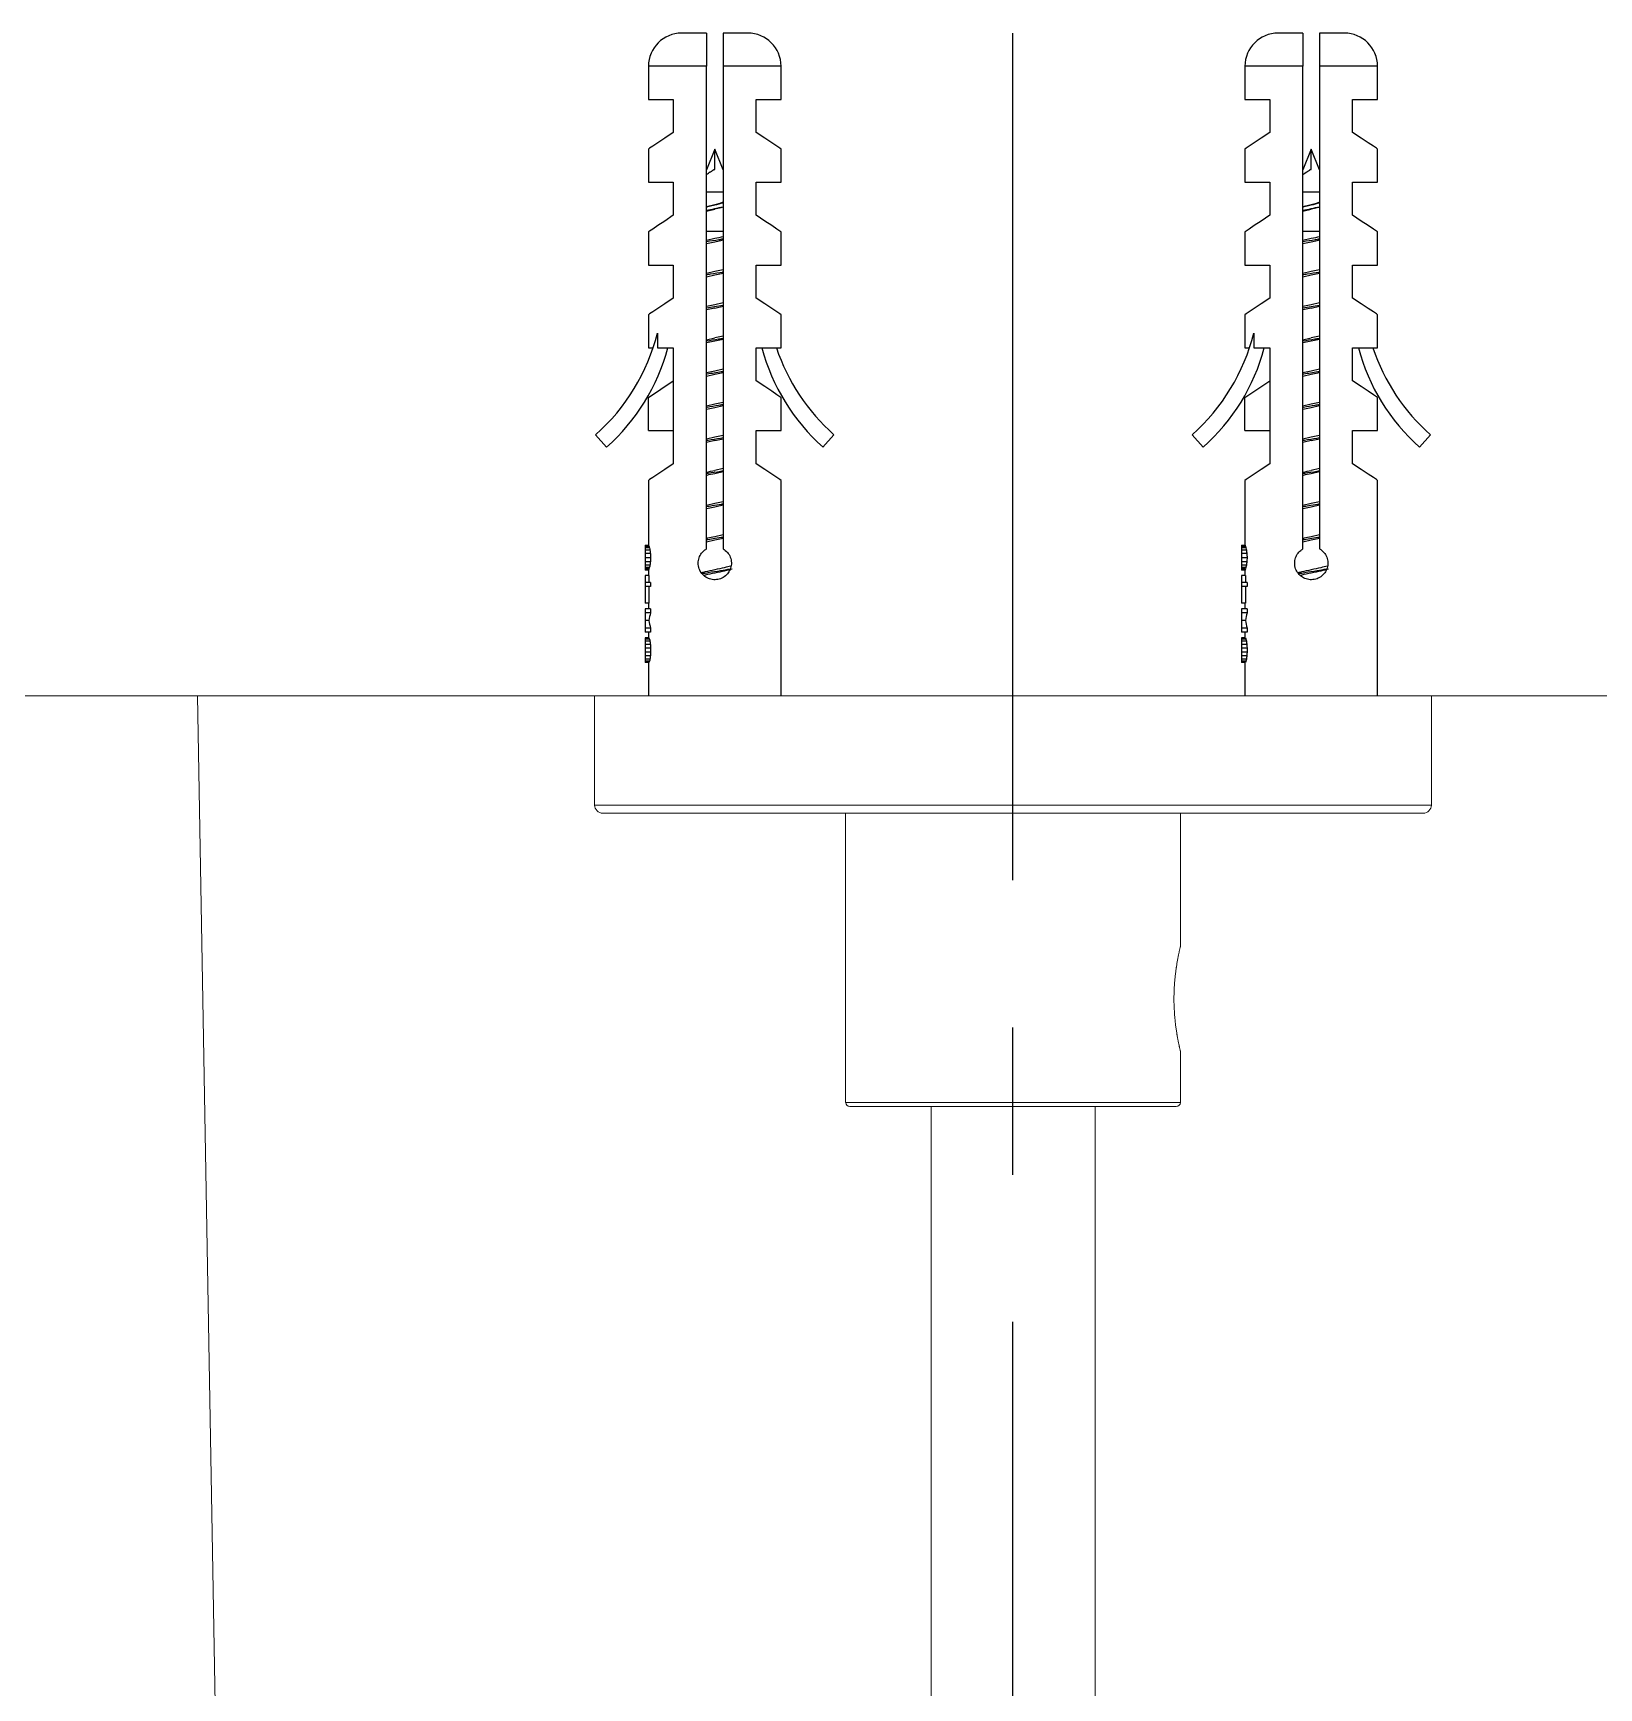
# Model space of a CAD drawing. Header units: millimetres. Extents: x 13235 to 13829, y -4257 to -3417.
# Drawn here: x 13429.7 to 13453.33, y -3494.79 to -3469.82 of the extents above; entities that cross this region are included whole.
import ezdxf

# ---------------------------------------------------------------- set-up
doc = ezdxf.new("R2010")
doc.units = ezdxf.units.MM
doc.header["$LTSCALE"] = 0.1
doc.linetypes.add('CENTER2', pattern=[28.575, 19.05, -3.175, 3.175, -3.175])
doc.linetypes.add('HIDDENX2', pattern=[19.05, 12.7, -6.35])
doc.layers.get('0').update_dxf_attribs({"lineweight": 15})
doc.layers.add('HIDDEN', color=8, linetype='HIDDENX2')

msp = doc.modelspace()

# ---------------------------------------------------------------- linework, layer by layer
at = {"linetype": 'Continuous', "lineweight": 25}
for p, q in [((13439.86, -3469.817), (13439.485, -3469.817)), ((13440.485, -3469.817), (13440.11, -3469.817)), ((13448.86, -3469.817), (13448.485, -3469.817)), ((13449.485, -3469.817), (13449.11, -3469.817)), ((13438.985, -3470.317), (13438.985, -3470.817)), ((13439.86, -3470.317), (13438.985, -3470.317)), ((13439.86, -3477.601), (13439.86, -3470.317)), ((13440.11, -3470.317), (13440.11, -3477.601)), ((13440.985, -3470.317), (13440.11, -3470.317)), ((13440.985, -3470.817), (13440.985, -3470.317)), ((13447.985, -3470.317), (13447.985, -3470.817)), ((13448.86, -3470.317), (13447.985, -3470.317)), ((13448.86, -3477.601), (13448.86, -3470.317)), ((13449.11, -3470.317), (13449.11, -3477.601)), ((13449.985, -3470.317), (13449.11, -3470.317)), ((13449.985, -3470.817), (13449.985, -3470.317)), ((13438.985, -3470.817), (13439.36, -3470.817)), ((13439.36, -3470.817), (13439.36, -3471.317)), ((13440.61, -3470.817), (13440.985, -3470.817)), ((13440.61, -3471.317), (13440.61, -3470.817)), ((13447.985, -3470.817), (13448.36, -3470.817)), ((13448.36, -3470.817), (13448.36, -3471.317)), ((13449.61, -3470.817), (13449.985, -3470.817)), ((13449.61, -3471.317), (13449.61, -3470.817)), ((13438.985, -3471.567), (13438.985, -3472.067)), ((13439.985, -3471.567), (13439.86, -3471.881)), ((13440.11, -3471.88), (13439.985, -3471.567)), ((13439.985, -3471.878), (13439.985, -3471.567)), ((13440.985, -3472.067), (13440.985, -3471.567)), ((13447.985, -3471.567), (13447.985, -3472.067)), ((13448.985, -3471.567), (13448.86, -3471.881)), ((13449.11, -3471.88), (13448.985, -3471.567)), ((13448.985, -3471.878), (13448.985, -3471.567)), ((13449.985, -3472.067), (13449.985, -3471.567)), ((13439.97, -3471.878), (13439.985, -3471.878)), ((13448.97, -3471.878), (13448.985, -3471.878)), ((13438.985, -3472.067), (13439.36, -3472.067)), ((13439.36, -3472.067), (13439.36, -3472.567)), ((13440.61, -3472.067), (13440.985, -3472.067)), ((13440.61, -3472.567), (13440.61, -3472.067)), ((13447.985, -3472.067), (13448.36, -3472.067)), ((13448.36, -3472.067), (13448.36, -3472.567)), ((13449.61, -3472.067), (13449.985, -3472.067)), ((13449.61, -3472.567), (13449.61, -3472.067)), ((13439.985, -3472.22), (13439.86, -3472.22)), ((13439.985, -3472.407), (13439.86, -3472.44)), ((13448.985, -3472.22), (13448.86, -3472.22)), ((13448.985, -3472.407), (13448.86, -3472.44)), ((13439.86, -3472.502), (13439.985, -3472.474)), ((13448.86, -3472.502), (13448.985, -3472.474)), ((13438.985, -3472.817), (13438.985, -3473.317)), ((13439.985, -3472.811), (13439.86, -3472.811)), ((13439.985, -3472.917), (13439.86, -3472.945)), ((13440.985, -3473.317), (13440.985, -3472.817)), ((13447.985, -3472.817), (13447.985, -3473.317)), ((13448.985, -3472.811), (13448.86, -3472.811)), ((13448.985, -3472.917), (13448.86, -3472.945)), ((13449.985, -3473.317), (13449.985, -3472.817)), ((13439.86, -3472.994), (13439.985, -3472.967)), ((13448.86, -3472.994), (13448.985, -3472.967)), ((13438.985, -3473.317), (13439.36, -3473.317)), ((13439.36, -3473.317), (13439.36, -3473.817)), ((13439.985, -3473.417), (13439.86, -3473.445)), ((13440.11, -3473.39), (13439.985, -3473.417)), ((13439.985, -3473.467), (13440.11, -3473.439)), ((13440.61, -3473.317), (13440.985, -3473.317)), ((13440.61, -3473.817), (13440.61, -3473.317)), ((13447.985, -3473.317), (13448.36, -3473.317)), ((13448.36, -3473.317), (13448.36, -3473.817)), ((13448.985, -3473.417), (13448.86, -3473.445)), ((13449.11, -3473.39), (13448.985, -3473.417)), ((13448.985, -3473.467), (13449.11, -3473.439)), ((13449.61, -3473.317), (13449.985, -3473.317)), ((13449.61, -3473.817), (13449.61, -3473.317)), ((13439.86, -3473.494), (13439.985, -3473.467)), ((13448.86, -3473.494), (13448.985, -3473.467)), ((13439.985, -3473.917), (13439.86, -3473.945)), ((13440.11, -3473.89), (13439.985, -3473.917)), ((13439.985, -3473.967), (13440.11, -3473.939)), ((13448.985, -3473.917), (13448.86, -3473.945)), ((13449.11, -3473.89), (13448.985, -3473.917)), ((13448.985, -3473.967), (13449.11, -3473.939)), ((13438.985, -3474.067), (13438.985, -3474.567)), ((13439.985, -3473.967), (13439.86, -3473.994)), ((13440.985, -3474.567), (13440.985, -3474.067)), ((13447.985, -3474.067), (13447.985, -3474.567)), ((13448.985, -3473.967), (13448.86, -3473.994)), ((13449.985, -3474.567), (13449.985, -3474.067)), ((13439.119, -3474.344), (13439.119, -3474.567)), ((13439.86, -3474.445), (13439.985, -3474.417)), ((13440.11, -3474.39), (13439.985, -3474.417)), ((13440.11, -3474.439), (13439.985, -3474.467)), ((13448.119, -3474.344), (13448.119, -3474.567)), ((13448.86, -3474.445), (13448.985, -3474.417)), ((13449.11, -3474.39), (13448.985, -3474.417)), ((13449.11, -3474.439), (13448.985, -3474.467)), ((13438.985, -3474.567), (13439.054, -3474.567)), ((13439.119, -3474.567), (13439.36, -3474.567)), ((13439.36, -3474.567), (13439.36, -3476.317)), ((13439.985, -3474.467), (13439.86, -3474.494)), ((13440.61, -3475.067), (13440.61, -3474.567)), ((13440.61, -3474.567), (13440.985, -3474.567)), ((13447.985, -3474.567), (13448.054, -3474.567)), ((13448.119, -3474.567), (13448.36, -3474.567)), ((13448.36, -3474.567), (13448.36, -3476.317)), ((13448.985, -3474.467), (13448.86, -3474.494)), ((13449.61, -3475.067), (13449.61, -3474.567)), ((13449.61, -3474.567), (13449.985, -3474.567)), ((13439.985, -3474.917), (13439.86, -3474.945)), ((13440.11, -3474.89), (13439.985, -3474.917)), ((13439.985, -3474.967), (13440.11, -3474.939)), ((13448.985, -3474.917), (13448.86, -3474.945)), ((13449.11, -3474.89), (13448.985, -3474.917)), ((13448.985, -3474.967), (13449.11, -3474.939)), ((13438.985, -3475.317), (13439.36, -3475.067)), ((13439.86, -3474.994), (13439.985, -3474.967)), ((13447.985, -3475.317), (13448.36, -3475.067)), ((13448.86, -3474.994), (13448.985, -3474.967)), ((13438.985, -3475.817), (13438.985, -3475.317)), ((13439.985, -3475.417), (13439.86, -3475.445)), ((13440.11, -3475.39), (13439.985, -3475.417)), ((13439.985, -3475.467), (13440.11, -3475.439)), ((13440.985, -3475.817), (13440.985, -3475.317)), ((13447.985, -3475.817), (13447.985, -3475.317)), ((13448.985, -3475.417), (13448.86, -3475.445)), ((13449.11, -3475.39), (13448.985, -3475.417)), ((13448.985, -3475.467), (13449.11, -3475.439)), ((13449.985, -3475.817), (13449.985, -3475.317)), ((13439.86, -3475.494), (13439.985, -3475.467)), ((13448.86, -3475.494), (13448.985, -3475.467)), ((13438.187, -3475.878), (13438.353, -3476.065)), ((13438.985, -3475.817), (13439.36, -3475.817)), ((13439.985, -3475.917), (13439.86, -3475.945)), ((13440.11, -3475.89), (13439.985, -3475.917)), ((13439.985, -3475.967), (13440.11, -3475.939)), ((13440.61, -3475.817), (13440.985, -3475.817)), ((13440.61, -3476.317), (13440.61, -3475.817)), ((13441.784, -3475.878), (13441.618, -3476.065)), ((13447.187, -3475.878), (13447.353, -3476.065)), ((13447.985, -3475.817), (13448.36, -3475.817)), ((13448.985, -3475.917), (13448.86, -3475.945)), ((13449.11, -3475.89), (13448.985, -3475.917)), ((13448.985, -3475.967), (13449.11, -3475.939)), ((13449.61, -3475.817), (13449.985, -3475.817)), ((13449.61, -3476.317), (13449.61, -3475.817)), ((13450.784, -3475.878), (13450.618, -3476.065)), ((13439.985, -3475.967), (13439.86, -3475.994)), ((13448.985, -3475.967), (13448.86, -3475.994)), ((13440.11, -3476.39), (13439.985, -3476.417)), ((13440.11, -3476.439), (13439.985, -3476.467)), ((13449.11, -3476.39), (13448.985, -3476.417)), ((13449.11, -3476.439), (13448.985, -3476.467)), ((13438.985, -3476.567), (13438.985, -3477.546)), ((13440.985, -3479.817), (13440.985, -3476.567)), ((13447.985, -3476.567), (13447.985, -3477.546)), ((13449.985, -3479.817), (13449.985, -3476.567)), ((13439.985, -3476.917), (13439.86, -3476.945)), ((13440.11, -3476.89), (13439.985, -3476.917)), ((13439.985, -3476.967), (13440.11, -3476.939)), ((13448.985, -3476.917), (13448.86, -3476.945)), ((13449.11, -3476.89), (13448.985, -3476.917)), ((13448.985, -3476.967), (13449.11, -3476.939)), ((13439.86, -3476.994), (13439.985, -3476.967)), ((13448.86, -3476.994), (13448.985, -3476.967)), ((13440.11, -3477.39), (13439.985, -3477.417)), ((13439.985, -3477.467), (13440.11, -3477.439)), ((13449.11, -3477.39), (13448.985, -3477.417)), ((13448.985, -3477.467), (13449.11, -3477.439)), ((13438.935, -3477.546), (13438.987, -3477.546)), ((13438.935, -3477.546), (13438.935, -3477.557)), ((13438.991, -3477.557), (13438.935, -3477.557)), ((13438.935, -3477.557), (13438.935, -3477.567)), ((13438.994, -3477.567), (13438.935, -3477.567)), ((13438.935, -3477.567), (13438.935, -3477.588)), ((13439.001, -3477.588), (13438.935, -3477.588)), ((13438.935, -3477.588), (13438.935, -3477.619)), ((13439.007, -3477.619), (13438.935, -3477.619)), ((13438.935, -3477.619), (13438.935, -3477.671)), ((13439.014, -3477.671), (13438.935, -3477.671)), ((13438.935, -3477.671), (13438.935, -3477.734)), ((13439.86, -3477.494), (13439.985, -3477.467)), ((13447.935, -3477.546), (13447.987, -3477.546)), ((13447.935, -3477.546), (13447.935, -3477.557)), ((13447.991, -3477.557), (13447.935, -3477.557)), ((13447.935, -3477.557), (13447.935, -3477.567)), ((13447.994, -3477.567), (13447.935, -3477.567)), ((13447.935, -3477.567), (13447.935, -3477.588)), ((13448.001, -3477.588), (13447.935, -3477.588)), ((13447.935, -3477.588), (13447.935, -3477.619)), ((13448.007, -3477.619), (13447.935, -3477.619)), ((13447.935, -3477.619), (13447.935, -3477.671)), ((13448.014, -3477.671), (13447.935, -3477.671)), ((13447.935, -3477.671), (13447.935, -3477.734)), ((13448.86, -3477.494), (13448.985, -3477.467)), ((13439.017, -3477.734), (13438.935, -3477.734)), ((13438.935, -3477.734), (13438.935, -3477.796)), ((13439.014, -3477.796), (13438.935, -3477.796)), ((13438.935, -3477.796), (13438.935, -3477.848)), ((13439.007, -3477.848), (13438.935, -3477.848)), ((13438.935, -3477.848), (13438.935, -3477.88)), ((13439.001, -3477.88), (13438.935, -3477.88)), ((13438.935, -3477.88), (13438.935, -3477.9)), ((13438.994, -3477.9), (13438.935, -3477.9)), ((13438.935, -3477.9), (13438.935, -3477.911)), ((13438.991, -3477.911), (13438.935, -3477.911)), ((13438.935, -3477.911), (13438.935, -3477.921)), ((13438.987, -3477.921), (13438.935, -3477.921)), ((13438.985, -3477.921), (13438.985, -3478.005)), ((13448.017, -3477.734), (13447.935, -3477.734)), ((13447.935, -3477.734), (13447.935, -3477.796)), ((13448.014, -3477.796), (13447.935, -3477.796)), ((13447.935, -3477.796), (13447.935, -3477.848)), ((13448.007, -3477.848), (13447.935, -3477.848)), ((13447.935, -3477.848), (13447.935, -3477.88)), ((13448.001, -3477.88), (13447.935, -3477.88)), ((13447.935, -3477.88), (13447.935, -3477.9)), ((13447.994, -3477.9), (13447.935, -3477.9)), ((13447.935, -3477.9), (13447.935, -3477.911)), ((13447.991, -3477.911), (13447.935, -3477.911)), ((13447.935, -3477.911), (13447.935, -3477.921)), ((13447.987, -3477.921), (13447.935, -3477.921)), ((13447.985, -3477.921), (13447.985, -3478.005)), ((13438.991, -3478.005), (13438.935, -3478.005)), ((13438.935, -3478.005), (13438.935, -3478.109)), ((13438.935, -3478.109), (13438.935, -3478.171)), ((13439.017, -3478.109), (13438.935, -3478.109)), ((13439.017, -3478.171), (13438.935, -3478.171)), ((13438.935, -3478.171), (13438.935, -3478.421)), ((13438.991, -3478.005), (13438.991, -3478.109)), ((13438.991, -3478.171), (13438.991, -3478.421)), ((13439.017, -3478.109), (13439.017, -3478.171)), ((13447.991, -3478.005), (13447.935, -3478.005)), ((13447.935, -3478.005), (13447.935, -3478.109)), ((13447.935, -3478.109), (13447.935, -3478.171)), ((13448.017, -3478.109), (13447.935, -3478.109)), ((13448.017, -3478.171), (13447.935, -3478.171)), ((13447.935, -3478.171), (13447.935, -3478.421)), ((13447.991, -3478.005), (13447.991, -3478.109)), ((13447.991, -3478.171), (13447.991, -3478.421)), ((13448.017, -3478.109), (13448.017, -3478.171)), ((13438.991, -3478.421), (13438.935, -3478.421)), ((13438.985, -3478.421), (13438.985, -3478.505)), ((13447.991, -3478.421), (13447.935, -3478.421)), ((13447.985, -3478.421), (13447.985, -3478.505)), ((13439.017, -3478.505), (13438.935, -3478.505)), ((13438.935, -3478.505), (13438.935, -3478.567)), ((13439.017, -3478.567), (13438.935, -3478.567)), ((13438.935, -3478.567), (13438.935, -3478.682)), ((13438.992, -3478.682), (13438.935, -3478.682)), ((13438.935, -3478.682), (13438.935, -3478.796)), ((13439.017, -3478.505), (13439.017, -3478.567)), ((13448.017, -3478.505), (13447.935, -3478.505)), ((13447.935, -3478.505), (13447.935, -3478.567)), ((13448.017, -3478.567), (13447.935, -3478.567)), ((13447.935, -3478.567), (13447.935, -3478.682)), ((13447.992, -3478.682), (13447.935, -3478.682)), ((13447.935, -3478.682), (13447.935, -3478.796)), ((13448.017, -3478.505), (13448.017, -3478.567)), ((13439.017, -3478.796), (13438.935, -3478.796)), ((13438.935, -3478.796), (13438.935, -3478.859)), ((13439.017, -3478.859), (13438.935, -3478.859)), ((13438.993, -3478.942), (13438.935, -3478.942)), ((13438.935, -3478.942), (13438.935, -3478.963)), ((13438.985, -3478.859), (13438.985, -3478.942)), ((13439.017, -3478.796), (13439.017, -3478.859)), ((13448.017, -3478.796), (13447.935, -3478.796)), ((13447.935, -3478.796), (13447.935, -3478.859)), ((13448.017, -3478.859), (13447.935, -3478.859)), ((13447.993, -3478.942), (13447.935, -3478.942)), ((13447.935, -3478.942), (13447.935, -3478.963)), ((13447.985, -3478.859), (13447.985, -3478.942)), ((13448.017, -3478.796), (13448.017, -3478.859)), ((13439.001, -3478.963), (13438.935, -3478.963)), ((13438.935, -3478.963), (13438.935, -3478.994)), ((13439.007, -3478.994), (13438.935, -3478.994)), ((13438.935, -3478.994), (13438.935, -3479.046)), ((13439.014, -3479.046), (13438.935, -3479.046)), ((13438.935, -3479.046), (13438.935, -3479.098)), ((13439.017, -3479.098), (13438.935, -3479.098)), ((13438.935, -3479.098), (13438.935, -3479.161)), ((13439.017, -3479.161), (13438.935, -3479.161)), ((13438.935, -3479.161), (13438.935, -3479.213)), ((13439.017, -3479.098), (13439.017, -3479.161)), ((13448.001, -3478.963), (13447.935, -3478.963)), ((13447.935, -3478.963), (13447.935, -3478.994)), ((13448.007, -3478.994), (13447.935, -3478.994)), ((13447.935, -3478.994), (13447.935, -3479.046)), ((13448.014, -3479.046), (13447.935, -3479.046)), ((13447.935, -3479.046), (13447.935, -3479.098)), ((13448.017, -3479.098), (13447.935, -3479.098)), ((13447.935, -3479.098), (13447.935, -3479.161)), ((13448.017, -3479.161), (13447.935, -3479.161)), ((13447.935, -3479.161), (13447.935, -3479.213)), ((13448.017, -3479.098), (13448.017, -3479.161)), ((13439.014, -3479.213), (13438.935, -3479.213)), ((13438.935, -3479.213), (13438.935, -3479.265)), ((13439.007, -3479.265), (13438.935, -3479.265)), ((13438.935, -3479.265), (13438.935, -3479.296)), ((13439.001, -3479.296), (13438.935, -3479.296)), ((13438.935, -3479.296), (13438.935, -3479.317)), ((13438.993, -3479.317), (13438.935, -3479.317)), ((13438.985, -3479.317), (13438.985, -3479.817)), ((13448.014, -3479.213), (13447.935, -3479.213)), ((13447.935, -3479.213), (13447.935, -3479.265)), ((13448.007, -3479.265), (13447.935, -3479.265)), ((13447.935, -3479.265), (13447.935, -3479.296)), ((13448.001, -3479.296), (13447.935, -3479.296)), ((13447.935, -3479.296), (13447.935, -3479.317)), ((13447.993, -3479.317), (13447.935, -3479.317)), ((13447.985, -3479.317), (13447.985, -3479.817))]:
    msp.add_line(p, q, dxfattribs=at)
at = {"linetype": 'Continuous', "lineweight": 18, "extrusion": (-1.22465e-16, -1, 0)}
for p, q in [((13428.86, -3479.817), (13432.179, -3479.817)), ((13428.86, -3479.817), (13432.179, -3479.817)), ((13476.2, -3479.817), (13432.179, -3479.817)), ((13476.2, -3479.817), (13432.179, -3479.817)), ((13438.173, -3481.467), (13438.173, -3479.817)), ((13438.173, -3479.817), (13450.798, -3479.817)), ((13450.798, -3481.467), (13450.798, -3479.817)), ((13450.673, -3481.592), (13438.298, -3481.592)), ((13441.96, -3485.955), (13441.96, -3481.592)), ((13447.01, -3481.592), (13447.01, -3483.605)), ((13447.01, -3485.955), (13447.01, -3485.18)), ((13446.948, -3486.017), (13442.023, -3486.017)), ((13443.248, -3486.017), (13443.248, -3496.08)), ((13445.723, -3486.017), (13445.723, -3496.08))]:
    msp.add_line(p, q, dxfattribs=at)
at = {"linetype": 'Continuous', "lineweight": 13, "extrusion": (-1.22465e-16, -1, 0)}
for p, q in [((13432.179, -3479.817), (13432.457, -3495.734)), ((13432.179, -3479.817), (13432.457, -3495.734)), ((13450.798, -3481.467), (13438.173, -3481.467)), ((13447.01, -3485.955), (13441.96, -3485.955))]:
    msp.add_line(p, q, dxfattribs=at)
for p, q in [((13440.985, -3479.817), (13438.985, -3479.817)), ((13449.985, -3479.817), (13447.985, -3479.817))]:
    msp.add_line(p, q)
at = {"linetype": 'Continuous', "lineweight": 25, "flags": 128}
for points in [[(13439.36, -3471.317), (13439.231, -3471.403), (13439.126, -3471.473), (13439.049, -3471.525), (13439.001, -3471.556), (13438.985, -3471.567)], [(13440.985, -3471.567), (13440.969, -3471.556), (13440.922, -3471.525), (13440.844, -3471.473), (13440.739, -3471.403), (13440.61, -3471.317)], [(13448.36, -3471.317), (13448.231, -3471.403), (13448.126, -3471.473), (13448.049, -3471.525), (13448.001, -3471.556), (13447.985, -3471.567)], [(13449.985, -3471.567), (13449.969, -3471.556), (13449.922, -3471.525), (13449.844, -3471.473), (13449.739, -3471.403), (13449.61, -3471.317)], [(13439.36, -3472.567), (13439.231, -3472.653), (13439.126, -3472.723), (13439.049, -3472.775), (13439.001, -3472.806), (13438.985, -3472.817)], [(13440.985, -3472.817), (13440.969, -3472.806), (13440.922, -3472.775), (13440.844, -3472.723), (13440.739, -3472.653), (13440.61, -3472.567)], [(13448.36, -3472.567), (13448.231, -3472.653), (13448.126, -3472.723), (13448.049, -3472.775), (13448.001, -3472.806), (13447.985, -3472.817)], [(13449.985, -3472.817), (13449.969, -3472.806), (13449.922, -3472.775), (13449.844, -3472.723), (13449.739, -3472.653), (13449.61, -3472.567)], [(13439.36, -3473.817), (13439.231, -3473.903), (13439.126, -3473.973), (13439.049, -3474.025), (13439.001, -3474.056), (13438.985, -3474.067)], [(13440.985, -3474.067), (13440.969, -3474.056), (13440.922, -3474.025), (13440.844, -3473.973), (13440.739, -3473.903), (13440.61, -3473.817)], [(13448.36, -3473.817), (13448.231, -3473.903), (13448.126, -3473.973), (13448.049, -3474.025), (13448.001, -3474.056), (13447.985, -3474.067)], [(13449.985, -3474.067), (13449.969, -3474.056), (13449.922, -3474.025), (13449.844, -3473.973), (13449.739, -3473.903), (13449.61, -3473.817)], [(13440.985, -3475.317), (13440.969, -3475.306), (13440.922, -3475.275), (13440.844, -3475.223), (13440.739, -3475.153), (13440.61, -3475.067)], [(13449.985, -3475.317), (13449.969, -3475.306), (13449.922, -3475.275), (13449.844, -3475.223), (13449.739, -3475.153), (13449.61, -3475.067)], [(13439.36, -3476.317), (13439.231, -3476.403), (13439.126, -3476.473), (13439.049, -3476.525), (13439.001, -3476.556), (13438.985, -3476.567)], [(13440.985, -3476.567), (13440.969, -3476.556), (13440.922, -3476.525), (13440.844, -3476.473), (13440.739, -3476.403), (13440.61, -3476.317)], [(13448.36, -3476.317), (13448.231, -3476.403), (13448.126, -3476.473), (13448.049, -3476.525), (13448.001, -3476.556), (13447.985, -3476.567)], [(13449.985, -3476.567), (13449.969, -3476.556), (13449.922, -3476.525), (13449.844, -3476.473), (13449.739, -3476.403), (13449.61, -3476.317)]]:
    msp.add_lwpolyline(points, dxfattribs=at)
at = {"linetype": 'Continuous', "lineweight": 25}
for centre, radius, start, end in [((13439.485, -3470.317), 0.5, 90, 180), ((13440.485, -3470.317), 0.5, 0, 90), ((13448.485, -3470.317), 0.5, 90, 180), ((13449.485, -3470.317), 0.5, 0, 90), ((13436.172, -3473.604), 3.039, 311.536, 345.9032), ((13445.172, -3473.604), 3.039, 311.536, 345.9032), ((13436.338, -3473.791), 3.039, 311.536, 345.1985), ((13443.633, -3473.791), 3.038, 194.8015, 228.464), ((13443.798, -3473.604), 3.039, 198.4852, 228.464), ((13445.338, -3473.791), 3.039, 311.536, 345.1985), ((13452.633, -3473.791), 3.038, 194.8015, 228.464), ((13452.798, -3473.604), 3.039, 198.4852, 228.464)]:
    msp.add_arc(centre, radius, start, end, dxfattribs=at)
at = {"linetype": 'Continuous', "lineweight": 18}
for centre, radius in [((13438.298, -3481.467), 0.125), ((13442.023, -3485.955), 0.0625)]:
    msp.add_arc(centre, radius, 180, 270, dxfattribs=at)
at = {"linetype": 'Continuous', "lineweight": 18, "extrusion": (0, 0, -1)}
for centre, radius in [((-13450.673, -3481.467), 0.125), ((-13446.948, -3485.955), 0.0625)]:
    msp.add_arc(centre, radius, 180, 270, dxfattribs=at)
at = {"linetype": 'Continuous', "lineweight": 25}
for centre, major_axis, ratio, start_param, end_param in [((13439.985, -3477.537), (1, 0), 0.195835, 3.189483, 3.242829), ((13439.985, -3477.524), (1, 0), 0.326388, 3.242829, 3.274966), ((13439.985, -3477.502), (1, 0), 0.489584, 3.274966, 3.318039), ((13439.985, -3477.416), (1, 0), 0.979167, 3.318039, 3.350557), ((13439.985, -3477.281), (0, 1.632), 0.612767, 1.779761, 1.812505), ((13439.985, -3476.265), (0, 5.875), 0.170213, 1.812505, 1.823477), ((13448.985, -3477.537), (1, 0), 0.195835, 3.189483, 3.242829), ((13448.985, -3477.524), (1, 0), 0.326388, 3.242829, 3.274966), ((13448.985, -3477.502), (1, 0), 0.489584, 3.274966, 3.318039), ((13448.985, -3477.416), (1, 0), 0.979167, 3.318039, 3.350557), ((13448.985, -3477.281), (0, 1.632), 0.612767, 1.779761, 1.812505), ((13448.985, -3476.265), (0, 5.875), 0.170213, 1.812505, 1.823477), ((13439.985, -3477.931), (1, 0), 0.195833, 3.040356, 3.093702), ((13439.985, -3477.944), (1, 0), 0.326388, 3.008219, 3.040356), ((13439.985, -3477.965), (1, 0), 0.489584, 2.965147, 3.008219), ((13439.985, -3478.051), (1, 0), 0.979167, 2.932628, 2.965147), ((13439.985, -3478.187), (0, 1.632), 0.612765, 1.329088, 1.361832), ((13439.985, -3479.202), (0, 5.875), 0.170213, 1.318116, 1.329088), ((13448.985, -3477.931), (1, 0), 0.195833, 3.040356, 3.093702), ((13448.985, -3477.944), (1, 0), 0.326388, 3.008219, 3.040356), ((13448.985, -3477.965), (1, 0), 0.489584, 2.965147, 3.008219), ((13448.985, -3478.051), (1, 0), 0.979167, 2.932628, 2.965147), ((13448.985, -3478.187), (0, 1.632), 0.612765, 1.329088, 1.361832), ((13448.985, -3479.202), (0, 5.875), 0.170213, 1.318116, 1.329088), ((13439.985, -3478.774), (1, 0), 0.828526, 2.888912, 3.029657), ((13439.985, -3478.589), (1, 0), 0.828526, 3.253528, 3.394273), ((13448.985, -3478.774), (1, 0), 0.828526, 2.888912, 3.029657), ((13448.985, -3478.589), (1, 0), 0.828526, 3.253528, 3.394273), ((13439.985, -3478.894), (1, 0), 0.391667, 3.26424, 3.318039), ((13448.985, -3478.894), (1, 0), 0.391667, 3.26424, 3.318039), ((13439.985, -3478.791), (1, 0), 0.979167, 3.318039, 3.350557), ((13439.985, -3478.656), (0, 1.632), 0.612766, 1.779761, 1.812505), ((13439.985, -3477.874), (0, 4.896), 0.204255, 1.812505, 1.823477), ((13439.985, -3480.385), (0, 4.896), 0.204255, 1.318116, 1.329088), ((13448.985, -3478.791), (1, 0), 0.979167, 3.318039, 3.350557), ((13448.985, -3478.656), (0, 1.632), 0.612766, 1.779761, 1.812505), ((13448.985, -3477.874), (0, 4.896), 0.204255, 1.812505, 1.823477), ((13448.985, -3480.385), (0, 4.896), 0.204255, 1.318116, 1.329088), ((13439.985, -3479.365), (1, 0), 0.391667, 2.965147, 3.018945), ((13439.985, -3479.468), (1, 0), 0.979167, 2.932628, 2.965147), ((13439.985, -3479.603), (0, 1.632), 0.612766, 1.329088, 1.361832), ((13448.985, -3479.365), (1, 0), 0.391667, 2.965147, 3.018945), ((13448.985, -3479.468), (1, 0), 0.979167, 2.932628, 2.965147), ((13448.985, -3479.603), (0, 1.632), 0.612766, 1.329088, 1.361832)]:
    msp.add_ellipse(centre, major_axis=major_axis, ratio=ratio, start_param=start_param, end_param=end_param, dxfattribs=at)
for points, knots in [([(13439.86, -3469.817), (13439.86, -3469.823), (13439.86, -3469.834), (13439.86, -3469.924), (13439.86, -3470.055), (13439.86, -3470.194), (13439.86, -3470.283), (13439.86, -3470.317)], [0, 0, 0, 0, 0.222681, 0.44432, 0.659698, 0.872436, 1, 1, 1, 1]), ([(13440.11, -3469.817), (13440.11, -3469.823), (13440.11, -3469.834), (13440.11, -3469.924), (13440.11, -3470.055), (13440.11, -3470.194), (13440.11, -3470.283), (13440.11, -3470.317)], [0, 0, 0, 0, 0.222681, 0.44432, 0.659698, 0.872436, 1, 1, 1, 1]), ([(13448.86, -3469.817), (13448.86, -3469.823), (13448.86, -3469.834), (13448.86, -3469.924), (13448.86, -3470.055), (13448.86, -3470.194), (13448.86, -3470.283), (13448.86, -3470.317)], [0, 0, 0, 0, 0.222681, 0.44432, 0.659698, 0.872436, 1, 1, 1, 1]), ([(13449.11, -3469.817), (13449.11, -3469.823), (13449.11, -3469.834), (13449.11, -3469.924), (13449.11, -3470.055), (13449.11, -3470.194), (13449.11, -3470.283), (13449.11, -3470.317)], [0, 0, 0, 0, 0.222681, 0.44432, 0.659698, 0.872436, 1, 1, 1, 1]), ([(13439.86, -3471.951), (13439.865, -3471.948), (13439.877, -3471.937), (13439.898, -3471.924), (13439.915, -3471.913), (13439.936, -3471.9), (13439.954, -3471.888), (13439.97, -3471.878)], [0, 0, 0, 0, 0.157577, 0.464032, 0.549365, 0.59211, 1, 1, 1, 1]), ([(13448.86, -3471.951), (13448.865, -3471.948), (13448.877, -3471.937), (13448.898, -3471.924), (13448.915, -3471.913), (13448.936, -3471.9), (13448.954, -3471.888), (13448.97, -3471.878)], [0, 0, 0, 0, 0.157577, 0.464032, 0.549365, 0.59211, 1, 1, 1, 1]), ([(13439.86, -3472.442), (13439.874, -3472.438), (13439.915, -3472.428), (13439.999, -3472.406), (13440.076, -3472.388), (13440.11, -3472.376), (13440.11, -3472.376)], [0, 0, 0, 0, 0.15939, 0.489249, 0.992899, 1, 1, 1, 1]), ([(13440.11, -3472.442), (13440.067, -3472.452), (13439.986, -3472.47), (13439.901, -3472.487), (13439.86, -3472.495)], [0, 0, 0, 0, 0.527889, 1, 1, 1, 1]), ([(13440.11, -3472.22), (13440.093, -3472.22), (13440.054, -3472.22), (13440.01, -3472.22), (13439.985, -3472.22)], [0, 0, 0, 0, 0.451216, 1, 1, 1, 1]), ([(13440.11, -3472.372), (13440.094, -3472.377), (13440.056, -3472.389), (13440.011, -3472.4), (13439.985, -3472.407)], [0, 0, 0, 0, 0.409921, 1, 1, 1, 1]), ([(13440.11, -3472.444), (13440.099, -3472.447), (13440.061, -3472.457), (13440.017, -3472.467), (13439.985, -3472.474)], [0, 0, 0, 0, 0.290235, 1, 1, 1, 1]), ([(13448.86, -3472.442), (13448.874, -3472.438), (13448.915, -3472.428), (13448.999, -3472.406), (13449.076, -3472.388), (13449.11, -3472.376), (13449.11, -3472.376)], [0, 0, 0, 0, 0.15939, 0.489249, 0.992899, 1, 1, 1, 1]), ([(13449.11, -3472.442), (13449.067, -3472.452), (13448.986, -3472.47), (13448.901, -3472.487), (13448.86, -3472.495)], [0, 0, 0, 0, 0.527889, 1, 1, 1, 1]), ([(13449.11, -3472.22), (13449.093, -3472.22), (13449.054, -3472.22), (13449.01, -3472.22), (13448.985, -3472.22)], [0, 0, 0, 0, 0.451216, 1, 1, 1, 1]), ([(13449.11, -3472.372), (13449.094, -3472.377), (13449.056, -3472.389), (13449.011, -3472.4), (13448.985, -3472.407)], [0, 0, 0, 0, 0.409921, 1, 1, 1, 1]), ([(13449.11, -3472.444), (13449.099, -3472.447), (13449.061, -3472.457), (13449.017, -3472.467), (13448.985, -3472.474)], [0, 0, 0, 0, 0.290235, 1, 1, 1, 1]), ([(13439.86, -3472.962), (13439.862, -3472.962), (13439.918, -3472.952), (13440.011, -3472.939), (13440.089, -3472.925), (13440.11, -3472.922)], [0, 0, 0, 0, 0.020696, 0.731061, 1, 1, 1, 1]), ([(13440.11, -3472.811), (13440.11, -3472.811), (13440.072, -3472.811), (13440.028, -3472.811), (13439.985, -3472.811)], [0, 0, 0, 0, 0.022041, 1, 1, 1, 1]), ([(13440.11, -3472.89), (13440.11, -3472.891), (13440.072, -3472.9), (13440.028, -3472.909), (13439.985, -3472.917)], [0, 0, 0, 0, 0.022027, 1, 1, 1, 1]), ([(13439.985, -3472.967), (13440.016, -3472.96), (13440.059, -3472.951), (13440.099, -3472.942), (13440.11, -3472.939)], [0, 0, 0, 0, 0.71207, 1, 1, 1, 1]), ([(13448.86, -3472.962), (13448.862, -3472.962), (13448.918, -3472.952), (13449.011, -3472.939), (13449.089, -3472.925), (13449.11, -3472.922)], [0, 0, 0, 0, 0.020696, 0.731061, 1, 1, 1, 1]), ([(13449.11, -3472.811), (13449.11, -3472.811), (13449.072, -3472.811), (13449.028, -3472.811), (13448.985, -3472.811)], [0, 0, 0, 0, 0.022041, 1, 1, 1, 1]), ([(13449.11, -3472.89), (13449.11, -3472.891), (13449.072, -3472.9), (13449.028, -3472.909), (13448.985, -3472.917)], [0, 0, 0, 0, 0.022027, 1, 1, 1, 1]), ([(13448.985, -3472.967), (13449.016, -3472.96), (13449.059, -3472.951), (13449.099, -3472.942), (13449.11, -3472.939)], [0, 0, 0, 0, 0.71207, 1, 1, 1, 1]), ([(13439.86, -3473.463), (13439.881, -3473.459), (13439.958, -3473.446), (13440.051, -3473.432), (13440.108, -3473.422), (13440.11, -3473.422)], [0, 0, 0, 0, 0.257656, 0.968182, 1, 1, 1, 1]), ([(13448.86, -3473.463), (13448.881, -3473.459), (13448.958, -3473.446), (13449.051, -3473.432), (13449.108, -3473.422), (13449.11, -3473.422)], [0, 0, 0, 0, 0.257656, 0.968182, 1, 1, 1, 1]), ([(13439.86, -3473.962), (13439.901, -3473.956), (13439.984, -3473.942), (13440.067, -3473.929), (13440.11, -3473.922)], [0, 0, 0, 0, 0.4845, 1, 1, 1, 1]), ([(13448.86, -3473.962), (13448.901, -3473.956), (13448.984, -3473.942), (13449.067, -3473.929), (13449.11, -3473.922)], [0, 0, 0, 0, 0.4845, 1, 1, 1, 1]), ([(13439.86, -3474.462), (13439.921, -3474.453), (13440.007, -3474.439), (13440.087, -3474.426), (13440.11, -3474.422)], [0, 0, 0, 0, 0.709948, 1, 1, 1, 1]), ([(13448.86, -3474.462), (13448.921, -3474.453), (13449.007, -3474.439), (13449.087, -3474.426), (13449.11, -3474.422)], [0, 0, 0, 0, 0.709948, 1, 1, 1, 1]), ([(13439.86, -3474.962), (13439.864, -3474.962), (13439.9, -3474.955), (13439.977, -3474.944), (13440.058, -3474.931), (13440.101, -3474.923), (13440.11, -3474.922)], [0, 0, 0, 0, 0.051867, 0.459749, 0.884415, 1, 1, 1, 1]), ([(13448.86, -3474.962), (13448.864, -3474.962), (13448.9, -3474.955), (13448.977, -3474.944), (13449.058, -3474.931), (13449.101, -3474.923), (13449.11, -3474.922)], [0, 0, 0, 0, 0.051867, 0.459749, 0.884415, 1, 1, 1, 1]), ([(13439.86, -3475.462), (13439.864, -3475.462), (13439.919, -3475.452), (13440.011, -3475.438), (13440.088, -3475.425), (13440.11, -3475.422)], [0, 0, 0, 0, 0.042931, 0.726502, 1, 1, 1, 1]), ([(13448.86, -3475.462), (13448.864, -3475.462), (13448.919, -3475.452), (13449.011, -3475.438), (13449.088, -3475.425), (13449.11, -3475.422)], [0, 0, 0, 0, 0.042931, 0.726502, 1, 1, 1, 1]), ([(13439.86, -3475.962), (13439.869, -3475.961), (13439.935, -3475.95), (13440.026, -3475.936), (13440.097, -3475.924), (13440.11, -3475.922)], [0, 0, 0, 0, 0.10344, 0.827796, 1, 1, 1, 1]), ([(13448.86, -3475.962), (13448.869, -3475.961), (13448.935, -3475.95), (13449.026, -3475.936), (13449.097, -3475.924), (13449.11, -3475.922)], [0, 0, 0, 0, 0.10344, 0.827796, 1, 1, 1, 1]), ([(13439.86, -3476.445), (13439.862, -3476.444), (13439.899, -3476.435), (13439.943, -3476.426), (13439.985, -3476.417)], [0, 0, 0, 0, 0.040334, 1, 1, 1, 1]), ([(13439.86, -3476.462), (13439.869, -3476.461), (13439.933, -3476.45), (13440.027, -3476.436), (13440.097, -3476.424), (13440.11, -3476.422)], [0, 0, 0, 0, 0.108056, 0.829775, 1, 1, 1, 1]), ([(13448.86, -3476.445), (13448.862, -3476.444), (13448.899, -3476.435), (13448.943, -3476.426), (13448.985, -3476.417)], [0, 0, 0, 0, 0.040334, 1, 1, 1, 1]), ([(13448.86, -3476.462), (13448.869, -3476.461), (13448.933, -3476.45), (13449.027, -3476.436), (13449.097, -3476.424), (13449.11, -3476.422)], [0, 0, 0, 0, 0.108056, 0.829775, 1, 1, 1, 1]), ([(13439.985, -3476.467), (13439.943, -3476.475), (13439.899, -3476.484), (13439.862, -3476.493), (13439.86, -3476.494)], [0, 0, 0, 0, 0.959902, 1, 1, 1, 1]), ([(13448.985, -3476.467), (13448.943, -3476.475), (13448.899, -3476.484), (13448.862, -3476.493), (13448.86, -3476.494)], [0, 0, 0, 0, 0.959902, 1, 1, 1, 1]), ([(13439.86, -3476.962), (13439.889, -3476.958), (13439.962, -3476.946), (13440.05, -3476.932), (13440.102, -3476.923), (13440.11, -3476.922)], [0, 0, 0, 0, 0.344542, 0.892966, 1, 1, 1, 1]), ([(13448.86, -3476.962), (13448.889, -3476.958), (13448.962, -3476.946), (13449.05, -3476.932), (13449.102, -3476.923), (13449.11, -3476.922)], [0, 0, 0, 0, 0.344542, 0.892966, 1, 1, 1, 1]), ([(13439.985, -3477.417), (13439.948, -3477.425), (13439.904, -3477.434), (13439.866, -3477.443), (13439.86, -3477.445)], [0, 0, 0, 0, 0.8441669, 1, 1, 1, 1]), ([(13439.86, -3477.462), (13439.894, -3477.457), (13439.967, -3477.445), (13440.054, -3477.431), (13440.101, -3477.423), (13440.11, -3477.422)], [0, 0, 0, 0, 0.404422, 0.883051, 1, 1, 1, 1]), ([(13448.985, -3477.417), (13448.948, -3477.425), (13448.904, -3477.434), (13448.866, -3477.443), (13448.86, -3477.445)], [0, 0, 0, 0, 0.8441669, 1, 1, 1, 1]), ([(13448.86, -3477.462), (13448.894, -3477.457), (13448.967, -3477.445), (13449.054, -3477.431), (13449.101, -3477.423), (13449.11, -3477.422)], [0, 0, 0, 0, 0.404422, 0.883051, 1, 1, 1, 1]), ([(13440.11, -3477.601), (13440.133, -3477.617), (13440.18, -3477.65), (13440.223, -3477.725), (13440.24, -3477.809), (13440.229, -3477.892), (13440.191, -3477.967), (13440.131, -3478.026), (13440.054, -3478.063), (13439.969, -3478.071), (13439.887, -3478.052), (13439.816, -3478.007), (13439.763, -3477.942), (13439.734, -3477.861), (13439.734, -3477.776), (13439.761, -3477.697), (13439.806, -3477.637), (13439.845, -3477.611), (13439.86, -3477.601)], [0, 0, 0, 0, 0.064986, 0.129976, 0.194502, 0.257181, 0.319563, 0.383602, 0.448726, 0.51269, 0.575123, 0.637928, 0.702423, 0.767448, 0.830869, 0.89307, 0.956313, 1, 1, 1, 1]), ([(13449.11, -3477.601), (13449.133, -3477.617), (13449.18, -3477.65), (13449.223, -3477.725), (13449.24, -3477.809), (13449.229, -3477.892), (13449.191, -3477.967), (13449.131, -3478.026), (13449.054, -3478.063), (13448.969, -3478.071), (13448.887, -3478.052), (13448.816, -3478.007), (13448.763, -3477.942), (13448.734, -3477.861), (13448.734, -3477.776), (13448.761, -3477.697), (13448.806, -3477.637), (13448.845, -3477.611), (13448.86, -3477.601)], [0, 0, 0, 0, 0.064986, 0.129976, 0.194502, 0.257181, 0.319563, 0.383602, 0.448726, 0.51269, 0.575123, 0.637928, 0.702423, 0.767448, 0.830869, 0.89307, 0.956313, 1, 1, 1, 1]), ([(13439.985, -3477.917), (13439.935, -3477.928), (13439.862, -3477.943), (13439.804, -3477.958), (13439.786, -3477.963)], [0, 0, 0, 0, 0.686929, 1, 1, 1, 1]), ([(13439.795, -3477.974), (13439.825, -3477.968), (13439.912, -3477.953), (13440.067, -3477.93), (13440.17, -3477.912), (13440.218, -3477.903)], [0, 0, 0, 0, 0.227126, 0.645696, 1, 1, 1, 1]), ([(13440.228, -3477.861), (13440.197, -3477.869), (13440.126, -3477.888), (13440.035, -3477.907), (13439.985, -3477.917)], [0, 0, 0, 0, 0.449717, 1, 1, 1, 1]), ([(13440.246, -3477.905), (13440.209, -3477.915), (13440.133, -3477.936), (13440.035, -3477.956), (13439.985, -3477.967)], [0, 0, 0, 0, 0.490172, 1, 1, 1, 1]), ([(13448.985, -3477.917), (13448.935, -3477.928), (13448.862, -3477.943), (13448.804, -3477.958), (13448.786, -3477.963)], [0, 0, 0, 0, 0.686929, 1, 1, 1, 1]), ([(13448.795, -3477.974), (13448.825, -3477.968), (13448.912, -3477.953), (13449.067, -3477.93), (13449.17, -3477.912), (13449.218, -3477.903)], [0, 0, 0, 0, 0.227126, 0.645696, 1, 1, 1, 1]), ([(13449.228, -3477.861), (13449.197, -3477.869), (13449.126, -3477.888), (13449.035, -3477.907), (13448.985, -3477.917)], [0, 0, 0, 0, 0.449717, 1, 1, 1, 1]), ([(13449.246, -3477.905), (13449.209, -3477.915), (13449.133, -3477.936), (13449.035, -3477.956), (13448.985, -3477.967)], [0, 0, 0, 0, 0.490172, 1, 1, 1, 1]), ([(13439.985, -3477.967), (13439.934, -3477.977), (13439.874, -3477.989), (13439.827, -3478.002), (13439.819, -3478.004)], [0, 0, 0, 0, 0.843222, 1, 1, 1, 1]), ([(13448.985, -3477.967), (13448.934, -3477.977), (13448.874, -3477.989), (13448.827, -3478.002), (13448.819, -3478.004)], [0, 0, 0, 0, 0.843222, 1, 1, 1, 1])]:
    msp.add_open_spline(points, degree=3, knots=knots, dxfattribs=at)
at = {"linetype": 'Continuous', "lineweight": 18}
msp.add_open_spline([(13447.01, -3483.605), (13447.01, -3483.605), (13447.01, -3483.606), (13447.008, -3483.612), (13447.006, -3483.621), (13447.003, -3483.635), (13447, -3483.648), (13446.999, -3483.652), (13446.997, -3483.662), (13446.996, -3483.667), (13446.992, -3483.684), (13446.99, -3483.696), (13446.984, -3483.722), (13446.981, -3483.737), (13446.975, -3483.767), (13446.972, -3483.784), (13446.966, -3483.818), (13446.963, -3483.836), (13446.956, -3483.873), (13446.953, -3483.892), (13446.949, -3483.917), (13446.949, -3483.923), (13446.947, -3483.933), (13446.945, -3483.948), (13446.943, -3483.964), (13446.939, -3483.996), (13446.933, -3484.039), (13446.929, -3484.084), (13446.926, -3484.118), (13446.925, -3484.13), (13446.923, -3484.147), (13446.923, -3484.153), (13446.922, -3484.165), (13446.92, -3484.194), (13446.918, -3484.224), (13446.915, -3484.296), (13446.914, -3484.344), (13446.914, -3484.399), (13446.914, -3484.405), (13446.914, -3484.417), (13446.914, -3484.423), (13446.914, -3484.441), (13446.914, -3484.454), (13446.915, -3484.49), (13446.917, -3484.538), (13446.92, -3484.585), (13446.923, -3484.632), (13446.925, -3484.655), (13446.927, -3484.684), (13446.928, -3484.69), (13446.929, -3484.701), (13446.93, -3484.707), (13446.931, -3484.724), (13446.932, -3484.735), (13446.936, -3484.768), (13446.941, -3484.811), (13446.947, -3484.852), (13446.953, -3484.892), (13446.956, -3484.911), (13446.96, -3484.935), (13446.961, -3484.939), (13446.963, -3484.948), (13446.963, -3484.953), (13446.966, -3484.966), (13446.967, -3484.975), (13446.972, -3485.001), (13446.975, -3485.017), (13446.981, -3485.047), (13446.984, -3485.061), (13446.989, -3485.088), (13446.992, -3485.1), (13446.995, -3485.114), (13446.996, -3485.116), (13446.997, -3485.122), (13446.999, -3485.129), (13447, -3485.136), (13447.003, -3485.149), (13447.005, -3485.156), (13447.007, -3485.168), (13447.008, -3485.172), (13447.009, -3485.176), (13447.009, -3485.176), (13447.01, -3485.178), (13447.01, -3485.178), (13447.01, -3485.179), (13447.01, -3485.18), (13447.01, -3485.18)], degree=3, knots=[0, 0, 0, 0, 0.03125, 0.03125, 0.0625, 0.09375, 0.09375, 0.109375, 0.109375, 0.125, 0.125, 0.15625, 0.15625, 0.1875, 0.1875, 0.21875, 0.21875, 0.25, 0.25, 0.28125, 0.28125, 0.289063, 0.289063, 0.296875, 0.3125, 0.3125, 0.34375, 0.375, 0.375, 0.390625, 0.390625, 0.398438, 0.398438, 0.40625, 0.4375, 0.4375, 0.5, 0.5, 0.507813, 0.507813, 0.515625, 0.515625, 0.53125, 0.53125, 0.5625, 0.59375, 0.59375, 0.625, 0.625, 0.632813, 0.632813, 0.640625, 0.640625, 0.65625, 0.65625, 0.6875, 0.71875, 0.71875, 0.75, 0.75, 0.757813, 0.757813, 0.765625, 0.765625, 0.78125, 0.78125, 0.8125, 0.8125, 0.84375, 0.84375, 0.875, 0.875, 0.882813, 0.882813, 0.890625, 0.90625, 0.90625, 0.9375, 0.9375, 0.96875, 0.96875, 0.976563, 0.976563, 0.984375, 0.984375, 1, 1, 1, 1], dxfattribs=at)
at = {"layer": 'HIDDEN', "color": 1, "linetype": 'CENTER2', "ltscale": 7, "extrusion": (-1.22465e-16, -1, 0)}
msp.add_line((13444.485, -3622.619), (13444.485, -3469.817), dxfattribs=at)

doc.saveas('drawing.dxf')
